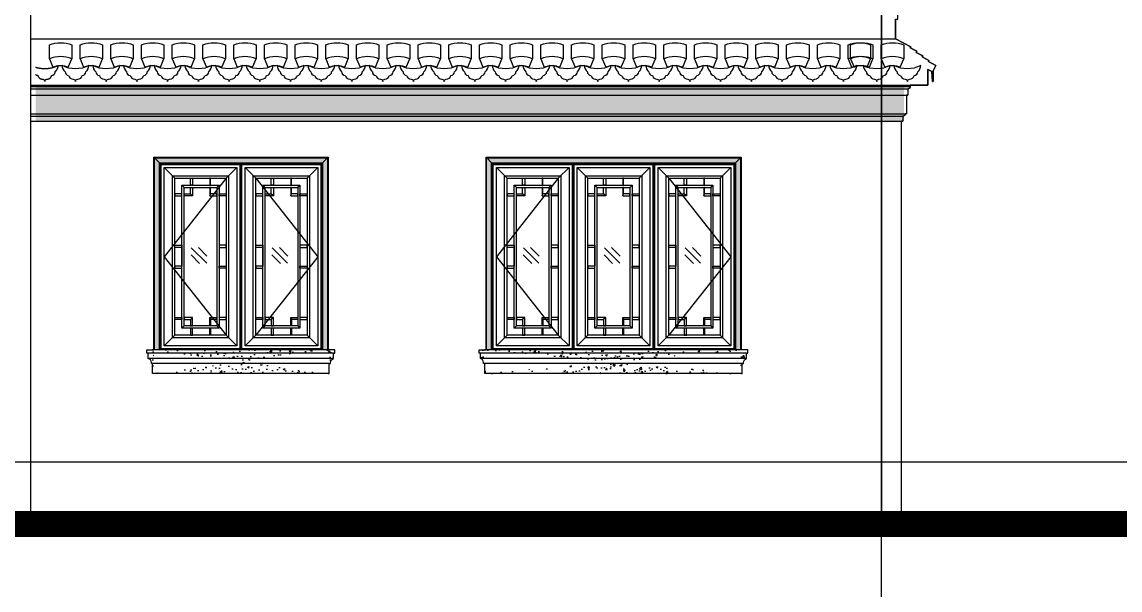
# Model space of a CAD drawing. Extents: x 296441 to 853063, y 459050 to 1117990.
# Drawn here: x 651239 to 660065, y 994332 to 998901 of the extents above; entities that cross this region are included whole.
import ezdxf
from ezdxf.xclip import XClip

# ---------------------------------------------------------------- set-up
doc = ezdxf.new("R2010")
doc.units = 0
doc.header["$LTSCALE"] = 1000
doc.header["$XCLIPFRAME"] = 0
doc.linetypes.add('CENTER-1', pattern=[10, 6.25, -1.25, 1.25, -1.25])
doc.linetypes.add('CENTER2', pattern=[28.574999999999996, 19.05, -3.174999999999999, 3.174999999999999, -3.174999999999999])
for name, color, linetype in [('17-ELEV$0$G-XREF', 2, 'Continuous'), ('95', 95, 'Continuous'), ('A-ELEV-HEVY', 2, 'Continuous'), ('A-ELEV-MEDM', 4, 'Continuous'), ('A-ELEV-THIN', 144, 'Continuous'), ('B-ELEV-N-RF3$0$A-ELEV-MEDM', 4, 'Continuous'), ('E1-SECT-6.000-16-24$0$A-ELEV-HEVY', 2, 'Continuous'), ('E2-E3-ELEV-S$0$$0$A-ELEV-HEVY', 2, 'Continuous'), ('E2-E3-ELEV-S$0$A-ELEV-HEVY', 2, 'Continuous'), ('E2-E3-ELEV-S$0$A-ELEV-XTHIN', 5, 'Continuous'), ('E2-E3-ELEV-S$0$G-XREF', 2, 'Continuous'), ('G-ELEV-N$0$A-ELEV-HEVY', 2, 'Continuous'), ('G-ELEV-N$0$A-ELEV-MEDM', 4, 'Continuous'), ('G-ELEV-N$0$A-ELEV-THIN', 144, 'Continuous'), ('G-ELEV-N$0$B-ELEV-N-RF3$0$A-ELEV-MEDM', 4, 'Continuous'), ('G-ELEV-N$0$mt2-E$0$A-ELEV-OTLN', 1, 'Continuous'), ('G-GRID', 8, 'CENTER2'), ('G-XREF', 2, 'Continuous'), ('H1-ELEV-N$0$LPM310295$0$A-ELEV-HEVY', 2, 'Continuous'), ('H1-ELEV-N$0$LPM310295$0$A-ELEV-MEDM', 4, 'Continuous'), ('H1-ELEV-N$0$LPM310295$0$A-ELEV-THIN', 145, 'Continuous'), ('WALL-TYPE-D-2$0$A-ELEV-MEDM-HEVY', 2, 'Continuous'), ('ZT0_默认图层-----PM、LM、DY、JD', 7, 'Continuous'), ('ZT1_通用--填充---PM、LM、DY、JD', 8, 'Continuous'), ('主框线', 4, 'Continuous'), ('分格线', 55, 'Continuous'), ('副框内口线', 6, 'Continuous'), ('花格栅', 6, 'Continuous'), ('铝合金花格条', 5, 'Continuous')]:
    doc.layers.add(name, color=color, linetype=linetype)
doc.layers.add('G-ELEV-N$0$A-ANNO-NPLT', color=215, linetype='Continuous', plot=False)

# ---------------------------------------------------------------- blocks, each defined once
blk = doc.blocks.new('B-ELEV-N-RF3$0$ghsdffgsdlkgsdgsdf')
at = {"layer": 'B-ELEV-N-RF3$0$A-ELEV-MEDM', "color": 0}
blk.add_lwpolyline([(-0.0004130508750677109, 2.795422915369272e-08, -0.4086840473709477), (17.65912312641376, 17.99677988702024, 0.3710916077769059), (54.8403965421021, 48.21091464349593, 0.424353686270066), (83.12748999707401, 78.18123075181211, 0.213335491750496), (107.9995936732703, 127.5605351682898, -0.2445723906024019), (-108.0000066440589, 127.5605351552513, 0.213335491750496), (-83.12790300138295, 78.18123076671327, 0.424353686270066), (-54.84080959297717, 48.21091465654899, 0.3710916077769059), (-17.65953618474668, 17.99677981996501, -0.4086840473709477), (0, 1.455191522836685e-11)], format="xyb", dxfattribs=at)
blk = doc.blocks.new('G-ELEV-N$0$B-ELEV-N-RF3$0$ghsdffgsdlkgsdgsdf')
at = {"layer": 'G-ELEV-N$0$B-ELEV-N-RF3$0$A-ELEV-MEDM', "color": 0}
blk.add_lwpolyline([(-0.0004130508750677109, 2.795422915369272e-08, -0.4086840473709477), (17.65912312641376, 17.99677988702024, 0.3710916077769059), (54.8403965421021, 48.21091464349593, 0.424353686270066), (83.12748999707401, 78.18123075181211, 0.213335491750496), (107.9995936732703, 127.5605351682898, -0.2445723906024019), (-108.0000066440589, 127.5605351552513, 0.213335491750496), (-83.12790300138295, 78.18123076671327, 0.424353686270066), (-54.84080959297717, 48.21091465654899, 0.3710916077769059), (-17.65953618474668, 17.99677981996501, -0.4086840473709477), (0, 1.455191522836685e-11)], format="xyb", dxfattribs=at)
blk = doc.blocks.new('mt2-E')
at = {"layer": 'WALL-TYPE-D-2$0$A-ELEV-MEDM-HEVY'}
blk.add_line((1560.000020210515, -49.9999999969732, -0.1118665417186535), (1560.000020210515, 4110.000000003027, -0.1118665417186535), dxfattribs=at)
blk = doc.blocks.new('*U2393')
at = {"layer": 'ZT1_通用--填充---PM、LM、DY、JD', "ltscale": 1000}
h = blk.add_hatch(dxfattribs=at)
h.set_pattern_fill('混凝土', color=256, scale=10)
h.set_pattern_definition([(49.99999999999999, (1250.00008248836, -1550.00000799292), (71.72601826007535, -6.275213498259511), [7.5, -82.5]), (355, (1250.00008248836, -1550.00000799292), (-13.8751333613, 75.21921337000119), [6, -66]), (100.4514, (1255.977250488358, -1550.522941992913), (57.85093817140216, 68.94395420609536), [6.374019000000001, -70.1142112]), (46.18420000000002, (1250.00008248836, -1530.00000799292), (106.7241048625644, -16.55190143290181), [11.24999999999999, -123.7499999999999]), (96.6356, (1258.893756988356, -1531.379338692921), (93.46627055487033, 97.41178709004417), [9.561028799999999, -105.1713]), (351.1842, (1250.00008248836, -1530.00000799292), (93.46619451336272, 97.41186009253246), [9, -99]), (21, (1260.00008248836, -1535.00000799292), (59.69070521184616, -40.26188906653388), [7.5, -82.5]), (326.0000000000001, (1260.00008248836, -1535.00000799292), (24.33153319215817, 72.5150045046853), [6, -66]), (71.4514, (1264.97430578836, -1538.355168592916), (84.02226285814899, 32.25304967099524), [6.374019000000001, -70.1142112]), (37.50000000000001, (1250.00008248836, -1550.00000799292), (1.215985531729067, 33.28938538313115), [0, -65.19999999999999, 0, -67, 0, -66.25]), (7.499999999999999, (1250.00008248836, -1550.00000799292), (26.30695374421486, 39.44117118823603), [0, -38.2, 0, -63.7, 0, -25.25]), (327.5, (1227.700082488358, -1550.00000799292), (53.3822436172409, -2.255487173437976), [0, -25, 0, -78, 0, -103.5]), (317.5, (1217.700082488358, -1550.00000799292), (58.31861693423862, 10.01049823323177), [0, -32.5, 0, -51.8, 0, -73.5])])
h.paths.add_polyline_path([(-49.99999999990687, -1550.000007991647), (-50, 50), (2000.000082488733, 49.99999999872719), (2000.000082488593, -1550.00000799292), (1625.000082487895, -1550.000007992687)])
edge = h.paths.add_edge_path(flags=16)
edge.add_line((1950.000082488593, -1500.00000799292), (1625.000082487895, -1500.000007992687))
edge.add_line((1625.000082487895, -1500.000007992687), (-3.724380803760141e-10, -1500.000007992112))
edge.add_line((-3.725304509316629e-10, -1500.000006125626), (0, 0))
edge.add_line((0, 0), (1950.000082488733, -1.272809413421783e-09))
edge.add_line((1950.000082488733, -1.272809413421783e-09), (1950.000082489757, -1500.000006126782))
at = {"layer": 'H1-ELEV-N$0$LPM310295$0$A-ELEV-HEVY', "extrusion": (0, 0, -1)}
blk.add_lwpolyline([(-1950.000082488593, -1500.000006126898), (-1950.000082488593, -1500.00000799292), (-1625.000082487895, -1500.000007992687), (3.725304509316629e-10, -1500.000007992112), (3.725304509316629e-10, -1500.000006125626), (0, 0), (-1950.000082488733, -1.272809413421783e-09), (-1950.000082489757, -1500.000006126782)], dxfattribs=at)
at = {"layer": 'H1-ELEV-N$0$LPM310295$0$A-ELEV-MEDM', "extrusion": (0, 0, -1)}
blk.add_lwpolyline([(49.99999999990687, -1550.000007991647), (50, 50), (-2000.000082488733, 49.99999999872719), (-2000.000082488593, -1550.00000799292), (-1625.000082487895, -1550.000007992687), (50.00000000037253, -1550.000007992112)], dxfattribs=at)
at = {"layer": 'H1-ELEV-N$0$LPM310295$0$A-ELEV-THIN', "extrusion": (0, 0, -1)}
for points in [[(44.99999999990687, -1545.000007805048), (45, 45), (-1995.000082488733, 44.99999999872719), (-1995.000082488593, -1545.00000780632), (-1995.000082488593, -1545.00000799292), (-1625.000082487895, -1545.000007992687), (45.00000000037253, -1545.000007992112), (45.00000000037253, -1545.000007805513)], [(4.999999999906869, -1505.000006312225), (5, 5), (-1955.000082488733, 4.999999998727191), (-1955.000082488593, -1505.000006313498), (-1955.000082488593, -1505.00000799292), (-1625.000082487895, -1505.000007992687), (5.00000000037253, -1505.000007992112), (5.00000000037253, -1505.00000631269)]]:
    blk.add_lwpolyline(points, dxfattribs=at)
at = {"layer": '分格线', "ltscale": 1000}
for points in [[(-4.656612873077393e-10, -1.86555553227663e-06), (-50, 50)], [(1950.000082488733, -1.866711926368225e-06), (2000.000084354172, 49.99999999872719)], [(-8.381917382394022e-10, -1500.000006126557), (-50.00000000037253, -1550.000007992112)], [(1950.000082489059, -1500.000006127364), (2000.000082488593, -1550.00000799292)]]:
    blk.add_lwpolyline(points, dxfattribs=at)
blk = doc.blocks.new('E2-E3-ELEV-S$0$cfdhf')
at = {"layer": 'E2-E3-ELEV-S$0$$0$A-ELEV-HEVY'}
blk.add_lwpolyline([(-1.164153218269348e-10, -190.000317406375), (9.999999999883585, -190.000317406375), (9.999999999883585, -110.000317406375), (19.99999999988358, -110.000317406375), (19.99999999988358, -100.000317406375, -0.3620499351813308), (44.99999999988358, -70.00031740637496), (44.99999999988358, -25.00031740637496), (54.99999999988358, -25.00031740637496), (54.99999999988358, -0.0003174063749611378), (0, 0.006060618790797889)], format="xyb", dxfattribs=at)
blk = doc.blocks.new('*U2394')
at = {"layer": 'ZT1_通用--填充---PM、LM、DY、JD', "ltscale": 5000}
h = blk.add_hatch(dxfattribs=at)
h.set_pattern_fill('混凝土', color=256, scale=20)
h.set_pattern_definition([(49.99999999999999, (-54.99991565924483, -190.0066954312851), (143.4520365201507, -12.55042699651902), [15, -165]), (355, (-54.99991565924483, -190.0066954312851), (-27.7502667226, 150.4384267400024), [12, -132]), (100.4514, (-43.04557965924482, -191.0525634312851), (115.7018763428043, 137.8879084121907), [12.748038, -140.2284224]), (46.18420000000002, (-54.99991565924483, -150.0066954312851), (213.4482097251289, -33.10380286580362), [22.49999999999998, -247.4999999999999]), (96.6356, (-37.21256665924489, -152.7653568312851), (186.9325411097407, 194.8235741800883), [19.1220576, -210.3426]), (351.1842, (-54.99991565924483, -150.0066954312851), (186.9323890267254, 194.8237201850649), [18, -198]), (21, (-34.99991565924483, -160.0066954312851), (119.3814104236923, -80.52377813306776), [15, -165]), (326.0000000000001, (-34.99991565924483, -160.0066954312851), (48.66306638431634, 145.0300090093706), [12, -132]), (71.4514, (-25.05146905924482, -166.7170166312851), (168.044525716298, 64.50609934199048), [12.748038, -140.2284224]), (37.50000000000001, (-54.99991565924483, -190.0066954312851), (2.431971063458134, 66.5787707662623), [0, -130.4, 0, -134, 0, -132.5]), (7.499999999999999, (-54.99991565924483, -190.0066954312851), (52.61390748842972, 78.88234237647205), [0, -76.39999999999999, 0, -127.4, 0, -50.5]), (327.5, (-99.59991565924486, -190.0066954312851), (106.7644872344818, -4.510974346875951), [0, -50, 0, -156, 0, -207]), (317.5, (-119.5999156592449, -190.0066954312851), (116.6372338684772, 20.02099646646354), [0, -65, 0, -103.6, 0, -147])])
edge = h.paths.add_edge_path()
edge.add_line((1.164153218269348e-10, -190.0063780251658), (-9.999999999883585, -190.0063780251658))
edge.add_line((-9.999999999883585, -190.0063780251658), (-9.999999999883585, -110.0063780251658))
edge.add_line((-9.999999999883585, -110.0063780251658), (-19.99999999988358, -110.0063780251658))
edge.add_line((-19.99999999988358, -110.0063780251658), (-19.99999999988358, -100.0063780251658))
edge.add_arc((-50.49999999988358, -100.0063780251658), 30.5, 0, 79.61114218453038)
edge.add_line((-44.99999999988358, -70.00637802516576), (-44.99999999988358, -25.00637802516576))
edge.add_line((-44.99999999988358, -25.00637802516576), (-54.99999999988358, -25.00637802516576))
edge.add_line((-54.99999999988358, -25.00637802516576), (-54.99999999988358, -0.006378025165759027))
edge.add_line((-54.99999999988358, -0.006378025165759027), (0, 0))
edge = h.paths.add_edge_path()
edge.add_line((2050.000084347973, -190.0063780249102), (2060.000084347973, -190.0063780249102))
edge.add_line((2060.000084347973, -190.0063780249102), (2060.000084347973, -110.0063780249102))
edge.add_line((2060.000084347973, -110.0063780249102), (2070.000084347973, -110.0063780249102))
edge.add_line((2070.000084347973, -110.0063780249102), (2070.000084347973, -100.0063780249102))
edge.add_arc((2100.500084347973, -100.0063780249102), 30.5, 100.38885781546958, 180, ccw=False)
edge.add_line((2095.000084347973, -70.0063780249102), (2095.000084347973, -25.00637802491021))
edge.add_line((2095.000084347973, -25.00637802491021), (2105.000084347973, -25.00637802491021))
edge.add_line((2105.000084347973, -25.00637802491021), (2105.000084347973, -0.006378024910212332))
edge.add_line((2105.000084347973, -0.006378024910211892), (2050.000084348089, 2.555471346685212e-10))
edge = h.paths.add_edge_path()
edge.add_line((2062.488365358274, -0.001593011175848874), (-12.48828103626147, -0.001593011431396008))
edge.add_line((2060.000084348089, -190.0066954312851), (-10, -190.0066954315407))
at = {"layer": 'E2-E3-ELEV-S$0$A-ELEV-HEVY'}
for p, q in [((2062.488365358274, -0.001593011175848874), (-12.48828103626147, -0.001593011431396008)), ((2060.000084348089, -190.0066954312851), (-10, -190.0066954315407))]:
    blk.add_line(p, q, dxfattribs=at)
at = {"layer": 'E2-E3-ELEV-S$0$A-ELEV-XTHIN'}
for p, q in [((2095.000084348089, -25.00669543128517), (-45, -25.00669543154072)), ((2094.998353322103, -70.00669543128518), (-44.99826897401363, -70.00669543154072)), ((2060.000084348089, -110.0066954312852), (-10, -110.0066954315407))]:
    blk.add_line(p, q, dxfattribs=at)
at = {"layer": 'E2-E3-ELEV-S$0$G-XREF'}
blk.add_line((2050.000084348089, 2.555471342348403e-10), (0, 0), dxfattribs=at)
at = {"layer": 'E2-E3-ELEV-S$0$A-ELEV-HEVY', "xscale": -1}
blk.add_blockref('E2-E3-ELEV-S$0$cfdhf', (0, -0.006060618790797889), dxfattribs=at)
at = {"layer": 'E2-E3-ELEV-S$0$A-ELEV-HEVY'}
blk.add_blockref('E2-E3-ELEV-S$0$cfdhf', (2050.000084348089, -0.006060618535250755), dxfattribs=at)
blk = doc.blocks.new('*U2391')
at = {"layer": 'ZT1_通用--填充---PM、LM、DY、JD', "ltscale": 1000}
h = blk.add_hatch(dxfattribs=at)
h.set_pattern_fill('混凝土', color=256, scale=10)
h.set_pattern_definition([(49.99999999999999, (600.0000845056052, -1550.000007992516), (71.72601826007535, -6.275213498259511), [7.5, -82.5]), (355, (600.0000845056052, -1550.000007992516), (-13.8751333613, 75.21921337000119), [6, -66]), (100.4514, (605.9772525056028, -1550.522941992509), (57.85093817140216, 68.94395420609536), [6.374019000000001, -70.1142112]), (46.18420000000002, (600.0000845056052, -1530.000007992516), (106.7241048625644, -16.55190143290181), [11.24999999999999, -123.7499999999999]), (96.6356, (608.8937590056007, -1531.379338692517), (93.46627055487033, 97.41178709004417), [9.561028799999999, -105.1713]), (351.1842, (600.0000845056052, -1530.000007992516), (93.46619451336272, 97.41186009253246), [9, -99]), (21, (610.0000845056052, -1535.000007992516), (59.69070521184616, -40.26188906653388), [7.5, -82.5]), (326.0000000000001, (610.0000845056052, -1535.000007992516), (24.33153319215817, 72.5150045046853), [6, -66]), (71.4514, (614.9743078056049, -1538.355168592512), (84.02226285814899, 32.25304967099524), [6.374019000000001, -70.1142112]), (37.50000000000001, (600.0000845056052, -1550.000007992516), (1.215985531729067, 33.28938538313115), [0, -65.19999999999999, 0, -67, 0, -66.25]), (7.499999999999999, (600.0000845056052, -1550.000007992516), (26.30695374421486, 39.44117118823603), [0, -38.2, 0, -63.7, 0, -25.25]), (327.5, (577.7000845056023, -1550.000007992516), (53.3822436172409, -2.255487173437976), [0, -25, 0, -78, 0, -103.5]), (317.5, (567.7000845056023, -1550.000007992516), (58.31861693423862, 10.01049823323177), [0, -32.5, 0, -51.8, 0, -73.5])])
h.paths.add_polyline_path([(-49.99999999990687, -1550.000007991647), (-50, 50), (1350.000084505978, 49.99999999913076), (1350.000084505838, -1550.000007992516), (975.0000845051395, -1550.000007992283)])
edge = h.paths.add_edge_path(flags=16)
edge.add_line((1300.000084505838, -1500.000007992516), (975.0000845051395, -1500.000007992283))
edge.add_line((975.0000845051395, -1500.000007992283), (-3.725517672137357e-10, -1500.000007992112))
edge.add_line((-3.725304509316629e-10, -1500.000006125626), (0, 0))
edge.add_line((0, 0), (1300.000084505978, -8.69235350364761e-10))
edge.add_line((1300.000084505978, -8.69235350364761e-10), (1300.000084507002, -1500.000006126378))
at = {"layer": 'H1-ELEV-N$0$LPM310295$0$A-ELEV-HEVY', "extrusion": (0, 0, -1)}
blk.add_lwpolyline([(-1300.000084505838, -1500.000006126495), (-1300.000084505838, -1500.000007992516), (-975.0000845051395, -1500.000007992283), (3.725304509316629e-10, -1500.000007992112), (3.725304509316629e-10, -1500.000006125626), (0, 0), (-1300.000084505978, -8.69235350364761e-10), (-1300.000084507002, -1500.000006126378)], dxfattribs=at)
at = {"layer": 'H1-ELEV-N$0$LPM310295$0$A-ELEV-MEDM', "extrusion": (0, 0, -1)}
blk.add_lwpolyline([(49.99999999990687, -1550.000007991647), (50, 50), (-1350.000084505978, 49.99999999913076), (-1350.000084505838, -1550.000007992516), (-975.0000845051395, -1550.000007992283), (50.00000000037253, -1550.000007992112)], dxfattribs=at)
at = {"layer": 'H1-ELEV-N$0$LPM310295$0$A-ELEV-THIN', "extrusion": (0, 0, -1)}
for points in [[(44.99999999990687, -1545.000007805048), (45, 45), (-1345.000084505978, 44.99999999913076), (-1345.000084505838, -1545.000007805917), (-1345.000084505838, -1545.000007992516), (-975.0000845051395, -1545.000007992283), (45.00000000037253, -1545.000007992112), (45.00000000037253, -1545.000007805513)], [(4.999999999906869, -1505.000006312225), (5, 5), (-1305.000084505978, 4.999999999130765), (-1305.000084505838, -1505.000006313094), (-1305.000084505838, -1505.000007992516), (-975.0000845051395, -1505.000007992283), (5.00000000037253, -1505.000007992112), (5.00000000037253, -1505.00000631269)]]:
    blk.add_lwpolyline(points, dxfattribs=at)
at = {"layer": '分格线', "ltscale": 1000}
for points in [[(-4.656612873077393e-10, -1.86555553227663e-06), (-50, 50)], [(1300.000084505978, -1.866308352305168e-06), (1350.000086371417, 49.99999999913076)], [(-8.381917382394022e-10, -1500.000006126557), (-50.00000000037253, -1550.000007992112)], [(1300.000084506304, -1500.00000612696), (1350.000084505838, -1550.000007992516)]]:
    blk.add_lwpolyline(points, dxfattribs=at)
blk = doc.blocks.new('*U2392')
at = {"layer": 'ZT1_通用--填充---PM、LM、DY、JD', "ltscale": 5000}
h = blk.add_hatch(dxfattribs=at)
h.set_pattern_fill('混凝土', color=256, scale=20)
h.set_pattern_definition([(49.99999999999999, (-704.9999136300958, -190.0086648927316), (143.4520365201507, -12.55042699651902), [15, -165]), (355, (-704.9999136300958, -190.0086648927316), (-27.7502667226, 150.4384267400024), [12, -132]), (100.4514, (-693.0455776300957, -191.0545328927316), (115.7018763428043, 137.8879084121907), [12.748038, -140.2284224]), (46.18420000000002, (-704.9999136300958, -150.0086648927316), (213.4482097251289, -33.10380286580362), [22.49999999999999, -247.4999999999999]), (96.6356, (-687.2125646300958, -152.7673262927316), (186.9325411097407, 194.8235741800883), [19.1220576, -210.3426]), (351.1842, (-704.9999136300958, -150.0086648927316), (186.9323890267254, 194.8237201850649), [18, -198]), (21, (-684.9999136300958, -160.0086648927316), (119.3814104236923, -80.52377813306776), [15, -165]), (326.0000000000001, (-684.9999136300958, -160.0086648927316), (48.66306638431634, 145.0300090093706), [12, -132]), (71.4514, (-675.0514670300958, -166.7189860927316), (168.044525716298, 64.50609934199048), [12.748038, -140.2284224]), (37.50000000000001, (-704.9999136300958, -190.0086648927316), (2.431971063458134, 66.5787707662623), [0, -130.4, 0, -134, 0, -132.5]), (7.499999999999999, (-704.9999136300958, -190.0086648927316), (52.61390748842972, 78.88234237647205), [0, -76.39999999999999, 0, -127.4, 0, -50.5]), (327.5, (-749.5999136300958, -190.0086648927316), (106.7644872344818, -4.510974346875951), [0, -50, 0, -156, 0, -207]), (317.5, (-769.5999136300958, -190.0086648927316), (116.6372338684772, 20.02099646646354), [0, -65, 0, -103.6, 0, -147])])
edge = h.paths.add_edge_path()
edge.add_line((1.164153218269348e-10, -190.0063780251658), (-9.999999999883585, -190.0063780251658))
edge.add_line((-9.999999999883585, -190.0063780251658), (-9.999999999883585, -110.0063780251658))
edge.add_line((-9.999999999883585, -110.0063780251658), (-19.99999999988358, -110.0063780251658))
edge.add_line((-19.99999999988358, -110.0063780251658), (-19.99999999988358, -100.0063780251658))
edge.add_arc((-50.49999999988358, -100.0063780251658), 30.5, 0, 79.61114218453038)
edge.add_line((-44.99999999988358, -70.00637802516576), (-44.99999999988358, -25.00637802516576))
edge.add_line((-44.99999999988358, -25.00637802516576), (-54.99999999988358, -25.00637802516576))
edge.add_line((-54.99999999988358, -25.00637802516576), (-54.99999999988358, -0.006378025165759027))
edge.add_line((-54.99999999988358, -0.006378025165759027), (0, 0))
edge = h.paths.add_edge_path()
edge.add_line((1400.000086377122, -190.0083474863567), (1410.000086377122, -190.0083474863567))
edge.add_line((1410.000086377122, -190.0083474863567), (1410.000086377122, -110.0083474863567))
edge.add_line((1410.000086377122, -110.0083474863567), (1420.000086377122, -110.0083474863567))
edge.add_line((1420.000086377122, -110.0083474863567), (1420.000086377122, -100.0083474863567))
edge.add_arc((1450.500086377122, -100.0083474863567), 30.5, 100.38885781546958, 180, ccw=False)
edge.add_line((1445.000086377122, -70.00834748635667), (1445.000086377122, -25.00834748635667))
edge.add_line((1445.000086377122, -25.00834748635667), (1455.000086377122, -25.00834748635667))
edge.add_line((1455.000086377122, -25.00834748635667), (1455.000086377122, -0.008347486356665712))
edge.add_line((1455.000086377122, -0.008347486356666505), (1400.000086377238, -0.001969461190907478))
edge = h.paths.add_edge_path()
edge.add_line((1412.488367387423, -0.003562472622303486), (-12.48828103626147, -0.001593011431396008))
edge.add_line((1410.000086377238, -190.0086648927316), (-10, -190.0066954315407))
at = {"layer": 'E2-E3-ELEV-S$0$A-ELEV-HEVY'}
for p, q in [((1412.488367387423, -0.003562472622303486), (-12.48828103626147, -0.001593011431396008)), ((1410.000086377238, -190.0086648927316), (-10, -190.0066954315407))]:
    blk.add_line(p, q, dxfattribs=at)
at = {"layer": 'E2-E3-ELEV-S$0$A-ELEV-XTHIN'}
for p, q in [((1445.000086377238, -25.00866489273163), (-45, -25.00669543154072)), ((1444.998355351252, -70.00866489273163), (-44.99826897401363, -70.00669543154072)), ((1410.000086377238, -110.0086648927316), (-10, -110.0066954315407))]:
    blk.add_line(p, q, dxfattribs=at)
at = {"layer": 'E2-E3-ELEV-S$0$G-XREF'}
blk.add_line((1400.000086377238, -0.001969461190907478), (0, 0), dxfattribs=at)
at = {"layer": 'E2-E3-ELEV-S$0$A-ELEV-HEVY', "xscale": -1}
blk.add_blockref('E2-E3-ELEV-S$0$cfdhf', (0, -0.006060618790797889), dxfattribs=at)
at = {"layer": 'E2-E3-ELEV-S$0$A-ELEV-HEVY'}
blk.add_blockref('E2-E3-ELEV-S$0$cfdhf', (1400.000086377238, -0.008030079981705367), dxfattribs=at)
blk = doc.blocks.new('单层玻璃')
at = {"layer": '95'}
for p, q in [((-1.216571543132886, -0.08520069334190339), (0.08520069322548807, 1.216571543191094)), ((-1.183139254106209, -1.183139254106209), (1.183139254106209, 1.183139254106209)), ((-0.08520069322548807, -1.216571543249302), (1.216571543132886, 0.08520069334190339))]:
    blk.add_line(p, q, dxfattribs=at)
blk = doc.blocks.new('*U2395')
at = {"color": 8}
for p, q in [((118.8000094052404, -118.8000094055896), (33.00000940542668, -33.00000940554304)), ((531.199990594876, -118.8000094055896), (616.9999905951554, -33.00000940554304)), ((118.8000094052404, -1381.19999059476), (33.00000940542668, -1466.999990594806)), ((531.199990594876, -1381.19999059476), (616.9999905951554, -1466.999990594806))]:
    blk.add_line(p, q, dxfattribs=at)
blk.add_lwpolyline([(616.9999905951554, -1466.999990594806), (33.00000940542668, -1466.999990594806), (33.00000940542668, -33.00000940554304), (616.9999905951554, -33.00000940554304)], close=True)
at = {"color": 2, "ltscale": 250}
blk.add_lwpolyline([(531.199990594876, -1381.19999059476), (118.8000094052404, -1381.19999059476), (118.8000094052404, -118.8000094055896), (531.199990594876, -118.8000094055896)], close=True, dxfattribs=at)
at = {"layer": '主框线'}
blk.add_lwpolyline([(642.0000000001164, -1492), (8, -1492), (8, -8.00000000034919), (642.0000000001164, -8.00000000034919)], close=True, dxfattribs=at)
at = {"layer": '副框内口线', "linetype": 'CENTER-1', "ltscale": 40}
blk.add_lwpolyline([(650.0000000001164, -1500), (0, -1500), (0, -3.491891220619436e-10), (650.0000000001164, -3.491891220619436e-10)], close=True, dxfattribs=at)
at = {"layer": '花格栅', "color": 6, "ltscale": 250}
blk.add_lwpolyline([(551.199990594876, -1401.19999059476), (98.80000940524042, -1401.19999059476), (98.80000940524042, -98.8000094055896), (551.199990594876, -98.8000094055896)], close=True, dxfattribs=at)
at = {"layer": '铝合金花格条'}
for p, q in [((175.800009411294, -675), (175.8000094103627, -825)), ((474.1999905925477, -675), (474.1999905916164, -825))]:
    blk.add_line(p, q, dxfattribs=at)
for points in [[(193.8000094103627, -193.8000094059389), (175.8000094103627, -175.8000094059389)], [(456.1999905916164, -193.8000094059389), (474.1999905916164, -175.8000094059389)], [(261.8000094094314, -261.8000094059389), (243.8000094094314, -243.8000094059389), (243.8000094094314, -193.8000094059389), (261.8000094094314, -193.8000094059389), (261.8000094094314, -261.8000094059389), (193.8000094094314, -261.8000094059389), (193.8000094094314, -243.8000094059389), (243.8000094094314, -243.8000094059389)], [(400.1999905925477, -261.8000094059389), (406.1999905925477, -243.8000094059389), (406.1999905925477, -193.8000094059389), (400.1999905925477, -193.8000094059389), (400.1999905925477, -261.8000094059389), (456.1999905925477, -261.8000094059389), (456.1999905925477, -243.8000094059389), (406.1999905925477, -243.8000094059389)], [(261.8000094094314, -1238.19999059476), (243.8000094094314, -1256.19999059476), (243.8000094094314, -1306.19999059476), (261.8000094094314, -1306.19999059476), (261.8000094094314, -1238.19999059476), (193.8000094094314, -1238.19999059476), (193.8000094094314, -1256.19999059476), (243.8000094094314, -1256.19999059476)], [(400.1999905925477, -1238.19999059476), (406.1999905925477, -1256.19999059476), (406.1999905925477, -1306.19999059476), (400.1999905925477, -1306.19999059476), (400.1999905925477, -1238.19999059476), (456.1999905925477, -1238.19999059476), (456.1999905925477, -1256.19999059476), (406.1999905925477, -1256.19999059476)]]:
    blk.add_lwpolyline(points, dxfattribs=at)
for points in [[(474.1999905916164, -1324.19999059476), (175.8000094103627, -1324.19999059476), (175.8000094103627, -175.8000094059389), (474.1999905916164, -175.8000094059389)], [(243.8000094075687, -118.8000094017479), (261.8000094075687, -118.8000094008166), (261.8000094103627, -175.8000094008166), (243.8000094103627, -175.8000094017479)], [(406.1999905944103, -118.8000094017479), (400.1999905944103, -118.8000094008166), (400.1999905916164, -175.8000094008166), (406.1999905916164, -175.8000094017479)], [(118.8000094061717, -243.8000094031449), (118.8000094052404, -261.8000094031449), (175.8000094052404, -261.8000094059389), (175.8000094061717, -243.8000094059389)], [(456.1999905916164, -1306.19999059476), (193.8000094103627, -1306.19999059476), (193.8000094103627, -193.8000094059389), (456.1999905916164, -193.8000094059389)], [(531.199990594876, -243.8000094031449), (531.1999905958073, -261.8000094031449), (474.1999905958073, -261.8000094059389), (474.199990594876, -243.8000094059389)], [(175.800009411294, -675), (118.800009411294, -675), (118.800009411294, -657), (175.800009411294, -657)], [(474.1999905916164, -675), (531.1999905916164, -675), (531.1999905916164, -657), (474.1999905916164, -657)], [(175.800009411294, -825), (118.800009411294, -825), (118.800009411294, -843), (175.800009411294, -843)], [(474.1999905916164, -825), (531.1999905916164, -825), (531.1999905916164, -843), (474.1999905916164, -843)], [(118.8000094061717, -1256.199990597088), (118.8000094052404, -1238.199990597088), (175.8000094052404, -1238.199990594294), (175.8000094061717, -1256.199990594294)], [(531.199990594876, -1256.199990597554), (531.1999905958073, -1238.199990597554), (474.1999905958073, -1238.19999059476), (474.199990594876, -1256.19999059476)], [(243.8000094075687, -1381.199990598951), (261.8000094075687, -1381.199990599882), (261.8000094103627, -1324.199990599882), (243.8000094103627, -1324.199990598951)], [(406.1999905944103, -1381.199990598951), (400.1999905944103, -1381.199990599882), (400.1999905916164, -1324.199990599882), (406.1999905916164, -1324.199990598951)]]:
    blk.add_lwpolyline(points, close=True, dxfattribs=at)
at = {"layer": '铝合金花格条', "elevation": -0.06302419923047158}
for points in [[(193.8000094103627, -1306.19999059476), (175.8000094103627, -1324.19999059476)], [(456.1999905916164, -1306.19999059476), (474.1999905916164, -1324.19999059476)]]:
    blk.add_lwpolyline(points, dxfattribs=at)
at = {"extrusion": (0, 0, -1), "xscale": 52.5, "yscale": 52.5, "zscale": -52.5}
blk.add_blockref('单层玻璃', (-313.1052317788854, -740.4806957957335), dxfattribs=at)
blk = doc.blocks.new('G-ELEV-N')
at = {"layer": 'ZT1_通用--填充---PM、LM、DY、JD', "ltscale": 1000}
h = blk.add_hatch(dxfattribs=at)
h.set_pattern_fill('混凝土', color=256, scale=20)
h.set_pattern_definition([(49.99999999999999, (4499.985255642096, 2740), (143.4520365201507, -12.55042699651902), [15, -165]), (355, (4499.985255642096, 2740), (-27.7502667226, 150.4384267400024), [12, -132]), (100.4514, (4511.93959164212, 2738.954131999984), (115.7018763428043, 137.8879084121907), [12.748038, -140.2284224]), (46.18420000000002, (4499.985255642096, 2780), (213.4482097251289, -33.10380286580362), [22.4999999999999, -247.4999999999992]), (96.6356, (4517.772604642087, 2777.241338599939), (186.9325411097407, 194.8235741800883), [19.1220576, -210.3426]), (351.1842, (4499.985255642096, 2780), (186.9323890267254, 194.8237201850649), [18, -198]), (21, (4519.985255642096, 2770), (119.3814104236923, -80.52377813306776), [15, -165]), (326.0000000000001, (4519.985255642096, 2770), (48.66306638431634, 145.0300090093706), [12, -132]), (71.4514, (4529.933702242095, 2763.28967879992), (168.044525716298, 64.50609934199048), [12.748038, -140.2284224]), (37.50000000000001, (4499.985255642096, 2740), (2.431971063458134, 66.5787707662623), [0, -130.4, 0, -134, 0, -132.5]), (7.499999999999999, (4499.985255642096, 2740), (52.61390748842972, 78.88234237647205), [0, -76.39999999999999, 0, -127.4, 0, -50.5]), (327.5, (4455.385255642119, 2740), (106.7644872344818, -4.510974346875951), [0, -50, 0, -156, 0, -207]), (317.5, (4435.385255642119, 2740), (116.6372338684772, 20.02099646646354), [0, -65, 0, -103.6, 0, -147])])
h.paths.add_polyline_path([(4600.000020204694, 3030.000000000466), (4600.00002020481, 2740.000000000116), (11579.98079122824, 2740), (11579.98079122824, 3030.000000000466)])
at = {"layer": 'G-ELEV-N$0$A-ANNO-NPLT'}
blk.add_line((11399.9999997532, 3600), (11399.9999997532, -399.9998945361003), dxfattribs=at)
at = {"layer": 'G-ELEV-N$0$A-ELEV-HEVY'}
for p, q in [((4560.000020206324, 3402.756912868237), (11399.9999997532, 3402.75691286847)), ((4560.000020206324, 3030.000000000582), (11399.9999997532, 3030)), ((4560.000020206324, 2739.999999999884), (11399.9999997532, 2740.000000000233))]:
    blk.add_line(p, q, dxfattribs=at)
at = {"layer": 'G-ELEV-N$0$A-ELEV-MEDM'}
blk.add_line((4560.000020206324, 2800), (11399.9999997532, 2800.000000000233), dxfattribs=at)
at = {"layer": 'G-ELEV-N$0$A-ELEV-THIN'}
for p, q in [((4560.000020206324, 3020), (11399.9999997532, 3020.000000000233)), ((4560.000020206324, 3000.000000000349), (11399.9999997532, 3000)), ((4560.000020206324, 2950.000000000116), (11399.9999997532, 2950.000000000233)), ((4560.000020206324, 2780.000000000116), (11399.9999997532, 2780.000000000233))]:
    blk.add_line(p, q, dxfattribs=at)
for points in [[(4710.23393701762, 3241.700389596168), (4710.233938667923, 3352.804631221574, -0.199999999910216), (4890.233938626945, 3352.804631191771), (4890.233937050914, 3241.700389567763)], [(4957.155238690088, 3241.700385928154), (4957.155240340391, 3352.80462755356, -0.199999999910216), (5137.155240299413, 3352.804627523758), (5137.155238723382, 3241.700385899749)], [(5204.076540362556, 3241.70038226014), (5204.076542012859, 3352.804623885546, -0.199999999910216), (5384.076541971881, 3352.804623855744), (5384.07654039585, 3241.700382231735)], [(5450.997842035023, 3241.700378592126), (5450.997843685327, 3352.804620217532, -0.199999999910216), (5630.997843644349, 3352.80462018773), (5630.997842068318, 3241.700378563721)], [(5697.919143707491, 3241.700374923646), (5697.919145357795, 3352.804616549052, -0.199999999910216), (5877.919145316817, 3352.80461651925), (5877.919143740786, 3241.700374895241)], [(5944.840445379959, 3241.700371255632), (5944.840447030263, 3352.804612881038, -0.199999999910216), (6124.840446989285, 3352.804612851236), (6124.840445413254, 3241.700371227227)], [(6191.761747052427, 3241.700367587619), (6191.761748702731, 3352.804609213024, -0.199999999910216), (6371.761748661753, 3352.804609183222), (6371.761747085722, 3241.700367559213)], [(6438.683048724895, 3241.700363919605), (6438.683050375199, 3352.80460554501, -0.199999999910216), (6618.683050334221, 3352.804605515208), (6618.68304875819, 3241.700363891199)], [(6685.604350397363, 3241.700360251591), (6685.604352047667, 3352.804601876996, -0.199999999910216), (6865.604352006689, 3352.804601847194), (6865.604350430658, 3241.700360223185)], [(6932.525652069831, 3241.700356583577), (6932.525653720135, 3352.804598208982, -0.199999999910216), (7112.525653679157, 3352.80459817918), (7112.525652103126, 3241.700356555171)], [(7179.446953742299, 3241.700352915563), (7179.446955392603, 3352.804594540969, -0.199999999910216), (7359.446955351625, 3352.804594511166), (7359.446953775594, 3241.700352887157)], [(7426.368255414767, 3241.700349247316), (7426.368257065071, 3352.804590872722, -0.199999999910216), (7606.368257024093, 3352.804590842919), (7606.368255448062, 3241.700349218911)], [(7673.289557087235, 3241.700345579302), (7673.289558737539, 3352.804587204708, -0.199999999910216), (7853.289558696561, 3352.804587174905), (7853.28955712053, 3241.700345550897)], [(7920.210858759703, 3241.700341911288), (7920.210860410007, 3352.804583536694, -0.199999999910216), (8100.210860369029, 3352.804583506892), (8100.210858792998, 3241.700341882883)], [(8167.132160432171, 3241.700338243274), (8167.132162082475, 3352.80457986868, -0.199999999910216), (8347.132162041496, 3352.804579838878), (8347.132160465466, 3241.700338214869)], [(8414.053462104639, 3241.700334575027), (8414.053463754943, 3352.804576200433, -0.199999999910216), (8594.053463713964, 3352.804576170631), (8594.053462137934, 3241.700334546622)], [(8660.974763777107, 3241.700330907013), (8660.97476542741, 3352.804572532419, -0.199999999910216), (8840.974765386432, 3352.804572502617), (8840.974763810402, 3241.700330878608)], [(8907.896065449575, 3241.700327238999), (8907.896067099879, 3352.804568864405, -0.199999999910216), (9087.8960670589, 3352.804568834603), (9087.89606548287, 3241.700327210594)], [(9154.817367122043, 3241.700323570985), (9154.817368772347, 3352.804565196391, -0.199999999910216), (9334.817368731368, 3352.804565166589), (9334.817367155338, 3241.70032354258)], [(9401.73866879451, 3241.700319902971), (9401.738670444814, 3352.804561528377, -0.199999999910216), (9581.738670403836, 3352.804561498575), (9581.738668827806, 3241.700319874566)], [(9648.659970466979, 3241.700316234957), (9648.659972117282, 3352.804557860363, -0.199999999910216), (9828.659972076304, 3352.804557830561), (9828.659970500274, 3241.700316206552)], [(9895.581272139447, 3241.700312566711), (9895.58127378975, 3352.804554192116, -0.199999999910216), (10075.58127374877, 3352.804554162314), (10075.58127217274, 3241.700312538305)], [(10142.50257381191, 3241.700308898697), (10142.50257546222, 3352.804550524103, -0.199999999910216), (10322.50257542124, 3352.8045504943), (10322.50257384521, 3241.700308870291)], [(10389.42387548438, 3241.70030523045), (10389.42387713469, 3352.804546855856, -0.199999999910216), (10569.42387709371, 3352.804546826053), (10569.42387551768, 3241.700305202045)], [(10636.34517715685, 3241.700301562436), (10636.34517880715, 3352.804543187842, -0.199999999910216), (10816.34517876618, 3352.804543158039), (10816.34517719015, 3241.700301534031)], [(10883.26647882932, 3241.700297894422), (10883.26648047962, 3352.804539519828, -0.199999999910216), (11063.26648043864, 3352.804539490025), (11063.26647886261, 3241.700297866017)], [(11130.18778050179, 3241.700294226408), (11130.18778215209, 3352.804535851814, -0.199999999910216), (11310.18778211111, 3352.804535822012), (11310.18778053508, 3241.700294198003)], [(4737.926204246469, 3175.238754017279, -0.1999999998863418), (4862.541588924825, 3175.238754057325), (4890.23393709003, 3241.700389435515, 0.1999999999128089), (4710.233937043697, 3241.700389489997), (4737.926285133697, 3175.238754058257)], [(4984.847505918937, 3175.238750349265, -0.1999999998863418), (5109.462890597293, 3175.238750389311), (5137.155238762498, 3241.700385767501, 0.1999999999128089), (4957.155238716165, 3241.700385821983), (4984.847586806165, 3175.238750390243)], [(5231.768807591405, 3175.238746681251, -0.1999999998863418), (5356.384192269761, 3175.238746721298), (5384.076540434966, 3241.700382099487, 0.1999999999128089), (5204.076540388633, 3241.700382153969), (5231.768888478633, 3175.238746722229)], [(5478.690109263873, 3175.238743013237, -0.1999999998863418), (5603.305493942229, 3175.238743053284), (5630.997842107434, 3241.700378431473, 0.1999999999128089), (5450.997842061101, 3241.700378485955), (5478.690190151101, 3175.238743054215)], [(5725.611410936341, 3175.238739344757, -0.1999999998863418), (5850.226795614697, 3175.238739384804), (5877.919143779902, 3241.700374762993, 0.1999999999128089), (5697.919143733568, 3241.700374817476), (5725.611491823569, 3175.238739385735)], [(5972.532712608809, 3175.238735676743, -0.1999999998863418), (6097.148097287165, 3175.23873571679), (6124.84044545237, 3241.700371094979, 0.1999999999128089), (5944.840445406036, 3241.700371149462), (5972.532793496037, 3175.238735717721)], [(6219.454014281277, 3175.238732008729, -0.1999999998863418), (6344.069398959633, 3175.238732048776), (6371.761747124838, 3241.700367426965, 0.1999999999128089), (6191.761747078504, 3241.700367481448), (6219.454095168505, 3175.238732049707)], [(6466.375315953745, 3175.238728340715, -0.1999999998863418), (6590.990700632101, 3175.238728380762), (6618.683048797306, 3241.700363758951, 0.1999999999128089), (6438.683048750972, 3241.700363813434), (6466.375396840973, 3175.238728381693)], [(6713.296617626213, 3175.238724672701, -0.1999999998863418), (6837.912002304569, 3175.238724712748), (6865.604350469774, 3241.700360090937, 0.1999999999128089), (6685.60435042344, 3241.70036014542), (6713.296698513441, 3175.238724713679)], [(6960.21791929868, 3175.238721004687, -0.1999999998863418), (7084.833303977037, 3175.238721044734), (7112.525652142242, 3241.700356422924, 0.1999999999128089), (6932.525652095908, 3241.700356477406), (6960.218000185909, 3175.238721045665)], [(7207.139220971148, 3175.238717336673, -0.1999999998863418), (7331.754605649505, 3175.23871737672), (7359.44695381471, 3241.70035275491, 0.1999999999128089), (7179.446953768376, 3241.700352809392), (7207.139301858377, 3175.238717377651)], [(7454.060522643616, 3175.238713668426, -0.1999999998863418), (7578.675907321973, 3175.238713708473), (7606.368255487178, 3241.700349086663, 0.1999999999128089), (7426.368255440844, 3241.700349141145), (7454.060603530845, 3175.238713709405)], [(7700.981824316084, 3175.238710000413, -0.1999999998863418), (7825.597208994441, 3175.238710040459), (7853.289557159645, 3241.700345418649, 0.1999999999128089), (7673.289557113312, 3241.700345473131), (7700.981905203313, 3175.238710041391)], [(7947.903125988552, 3175.238706332399, -0.1999999998863418), (8072.518510666909, 3175.238706372445), (8100.210858832113, 3241.700341750635, 0.1999999999128089), (7920.21085878578, 3241.700341805117), (7947.903206875781, 3175.238706373377)], [(8194.82442766102, 3175.238702664385, -0.1999999998863418), (8319.439812339377, 3175.238702704431), (8347.132160504581, 3241.700338082621, 0.1999999999128089), (8167.132160458248, 3241.700338137103), (8194.824508548249, 3175.238702705363)], [(8441.745729333488, 3175.238698996138, -0.1999999998863418), (8566.361114011845, 3175.238699036185), (8594.05346217705, 3241.700334414374, 0.1999999999128089), (8414.053462130716, 3241.700334468856), (8441.745810220717, 3175.238699037116)], [(8688.667031005956, 3175.238695328124, -0.1999999998863418), (8813.282415684313, 3175.238695368171), (8840.974763849517, 3241.70033074636, 0.1999999999128089), (8660.974763803184, 3241.700330800842), (8688.667111893184, 3175.238695369102)], [(8935.588332678424, 3175.23869166011, -0.1999999998863418), (9060.20371735678, 3175.238691700157), (9087.896065521985, 3241.700327078346, 0.1999999999128089), (8907.896065475652, 3241.700327132829), (8935.588413565652, 3175.238691701088)], [(9182.509634350892, 3175.238687992096, -0.1999999998863418), (9307.125019029249, 3175.238688032143), (9334.817367194453, 3241.700323410332, 0.1999999999128089), (9154.81736714812, 3241.700323464815), (9182.50971523812, 3175.238688033074)], [(9429.43093602336, 3175.238684324082, -0.1999999998863418), (9554.046320701716, 3175.238684364129), (9581.738668866921, 3241.700319742318, 0.1999999999128089), (9401.738668820588, 3241.700319796801), (9429.431016910588, 3175.23868436506)], [(9676.352237695828, 3175.238680656068, -0.1999999998863418), (9800.967622374184, 3175.238680696115), (9828.65997053939, 3241.700316074304, 0.1999999999128089), (9648.659970493056, 3241.700316128787), (9676.352318583056, 3175.238680697046)], [(9923.273539368296, 3175.238676987821, -0.1999999998863418), (10047.88892404665, 3175.238677027868), (10075.58127221186, 3241.700312406057, 0.1999999999128089), (9895.581272165524, 3241.70031246054), (9923.273620255524, 3175.238677028799)], [(10170.19484104076, 3175.238673319807, -0.1999999998863418), (10294.81022571912, 3175.238673359854), (10322.50257388433, 3241.700308738044, 0.1999999999128089), (10142.50257383799, 3241.700308792526), (10170.19492192799, 3175.238673360785)], [(10417.11614271323, 3175.23866965156, -0.1999999998863418), (10541.73152739159, 3175.238669691607), (10569.42387555679, 3241.700305069797, 0.1999999999128089), (10389.42387551046, 3241.700305124279), (10417.11622360046, 3175.238669692539)], [(10664.0374443857, 3175.238665983547, -0.1999999998863418), (10788.65282906406, 3175.238666023593), (10816.34517722926, 3241.700301401783, 0.1999999999128089), (10636.34517718293, 3241.700301456265), (10664.03752527293, 3175.238666024525)], [(10910.95874605817, 3175.238662315533, -0.1999999998863418), (11035.57413073652, 3175.238662355579), (11063.26647890173, 3241.700297733769, 0.1999999999128089), (10883.2664788554, 3241.700297788251), (10910.9588269454, 3175.238662356511)], [(11157.88004773064, 3175.238658647519, -0.1999999998863418), (11282.49543240899, 3175.238658687565), (11310.1877805742, 3241.700294065755, 0.1999999999128089), (11130.18778052786, 3241.700294120237), (11157.88012861786, 3175.238658688497)]]:
    blk.add_lwpolyline(points, format="xyb", dxfattribs=at)
at = {"layer": 'G-ELEV-N$0$mt2-E$0$A-ELEV-OTLN'}
blk.add_line((-1996.343836931512, -399.9998945361003), (12739.54067224823, -399.9998945361003), dxfattribs=at)
at = {"layer": 'ZT0_默认图层-----PM、LM、DY、JD', "ltscale": 1000}
for points, elevation in [([(6131.185019626748, 2281.19999059476), (5632.985038437298, 1650.000000000233), (6131.185019626748, 1018.80000940559)], 31.02962827998463), ([(6368.784950200003, 2281.19999059476), (6866.984931389452, 1650.000000000233), (6368.784950200003, 1018.80000940559)], 31.02962827998463), ([(8801.186266116449, 2281.19999059476), (8302.986284927, 1650.000000000233), (8801.186266116449, 1018.80000940559)], -0.09087808119504714), ([(9688.786169866682, 2281.19999059476), (10186.98615105613, 1650.000000000233), (9688.786169866682, 1018.80000940559)], -0.09087808119504714)]:
    blk.add_lwpolyline(points, dxfattribs=dict(at, elevation=elevation))
blk.add_blockref('mt2-E', (2999.999999995809, -349.9998945312109))
at = {"ltscale": 1000}
for p in [(5599.985029031872, 2400.000000000582, 31.02962827998463), (6250.170162855182, 2400.000000001048, 31.02962827998463), (8269.986275521573, 2400.000000000582, -0.09087808119504714), (8919.986217991216, 2400.000000000582, -0.09315003322491577), (9569.986246832297, 2400.000000000582, -0.09315003322491577)]:
    blk.add_blockref('*U2395', p, dxfattribs=at)
at = {"layer": 'E1-SECT-6.000-16-24$0$A-ELEV-HEVY', "ltscale": 5000}
for name, p in [('*U2392', (5549.984942660551, 900.0000802972354)), ('*U2394', (8219.986189150251, 900.0000802972354, -0.09315003322491577))]:
    blk.add_blockref(name, p, dxfattribs=at)
at = {"layer": 'G-ELEV-N$0$A-ELEV-THIN'}
ref = blk.add_blockref('G-ELEV-N$0$B-ELEV-N-RF3$0$ghsdffgsdlkgsdgsdf', (4673.312594837276, 3059.804627045291), dxfattribs=at)
XClip(ref).set_block_clipping_path([(-73.31257463269867, -29.804627044708468), (123.67067372740712, 169.971938429866)])
for p in [(4920.233896509744, 3059.804623377044), (5167.155198182212, 3059.80461970903), (5414.07649985468, 3059.804616041016), (5660.997801527148, 3059.804612372769), (5907.919103199616, 3059.804608704522), (6154.840404872084, 3059.804605036508), (6401.761706544552, 3059.804601368494), (6648.68300821702, 3059.80459770048), (6895.604309889488, 3059.804594032466), (7142.525611561956, 3059.804590364452), (7389.446913234424, 3059.804586696438), (7636.368214906892, 3059.804583028425), (7883.28951657936, 3059.804579360178), (8130.210818251828, 3059.804575692164), (8377.132119924296, 3059.80457202415), (8624.053421596764, 3059.804568355903), (8870.974723269232, 3059.804564687889), (9117.8960249417, 3059.804561019875), (9364.817326614168, 3059.804557351861), (9611.738628286636, 3059.804553683847), (9858.659929959103, 3059.804550015833), (10105.58123163157, 3059.804546347586), (10352.50253330404, 3059.804542679572), (10599.42383497651, 3059.804539011326), (10846.34513664898, 3059.804535343312), (11093.26643832144, 3059.804531675298)]:
    blk.add_blockref('G-ELEV-N$0$B-ELEV-N-RF3$0$ghsdffgsdlkgsdgsdf', p, dxfattribs=at)
at = {"layer": '分格线', "ltscale": 1000}
ref = blk.add_blockref('*U2391', (5599.984942660434, 2400), dxfattribs=at)
XClip(ref).set_block_clipping_path([(-50, -1500.001512714196), (2000.0000864230096, 50)])
ref = blk.add_blockref('*U2393', (8269.986189150135, 2400, -0.09315003322491577), dxfattribs=at)
XClip(ref).set_block_clipping_path([(-50, -1500.001512714196), (2000.0000864230096, 50)])
blk = doc.blocks.new('fewerr')
at = {"layer": 'A-ELEV-HEVY', "color": 169}
for p, q in [((5954747.857987959, 569378.9373236061), (5954747.857987959, 569221.8897045585)), ((5954747.857987959, 569221.8897045585), (5954871.857987959, 569156.9373236061)), ((5954871.857987959, 569156.9373236061), (5954867.322571537, 569148.2100829155)), ((5954867.322571537, 569148.2100829155), (5954920.857987959, 569120.9373236061)), ((5954920.857987959, 569120.9373236061), (5954916.112295333, 569111.8054605232)), ((5954916.112295333, 569111.8054605232), (5954969.448615112, 569084.149591008)), ((5954969.448615112, 569084.149591008), (5954964.702922487, 569075.017727925)), ((5954964.702922487, 569075.017727925), (5955018.039242266, 569047.3618584097)), ((5955018.039242266, 569047.3618584097), (5955013.703857256, 569039.0195266476)), ((5955013.703857256, 569039.0195266476), (5955073.857987959, 569006.9373236061)), ((5955040.145001059, 568957.1795771227), (5955007.857987959, 568973.9586547973)), ((5955007.857987959, 568973.9586547973), (5955007.857987959, 568848.9373236061)), ((5955045.940723542, 568878.9373236061), (5955040.145001059, 568957.1795771227)), ((5955073.857987959, 569006.9373236061), (5955050.940723542, 568962.8389511688)), ((5955050.940723542, 568962.8389511688), (5955050.940723542, 568878.9373236061)), ((5955007.857987959, 568848.9373236061), (5954867.857987959, 568848.9373236061)), ((5954867.857987959, 568848.9373236061), (5954867.857987959, 568838.9373236062)), ((5955050.940723542, 568878.9373236061), (5955045.940723542, 568878.9373236061)), ((5954847.857987959, 568768.9373236062), (5954837.857987959, 568768.9373236062)), ((5954837.857987959, 568768.9373236062), (5954837.857987959, 568618.9373236062)), ((5954847.857987959, 568818.9373236062), (5954847.857987959, 568768.9373236062)), ((5954807.857987959, 568598.9373236062), (5954807.857987959, 568558.9373236062)), ((5954837.857987959, 568618.9373236062), (5954827.857987959, 568618.9373236062)), ((5954807.857987959, 568558.9373236062), (5954797.857987959, 568558.9373236062)), ((5954797.85798796, 565418.93742907), (5954797.857987959, 568558.9373236062))]:
    blk.add_line(p, q, dxfattribs=at)
for centre in [(5954847.857987959, 568838.9373236062), (5954807.857987959, 568618.9373236062)]:
    blk.add_arc(centre, 20, 270, 0, dxfattribs=at)
at = {"layer": 'G-ELEV-N$0$mt2-E$0$A-ELEV-OTLN', "color": 169}
blk.add_line((5941241.514151275, 565418.93742907), (5955977.398660455, 565418.93742907), dxfattribs=at)

msp = doc.modelspace()

# ---------------------------------------------------------------- linework, layer by layer
at = {"layer": '17-ELEV$0$G-XREF', "color": 1, "const_width": 200}
msp.add_lwpolyline([(663619.3370342647, 994859.9870039751), (592775.3148110752, 994859.9870039751)], dxfattribs=at)
at = {"layer": 'A-ELEV-HEVY'}
for p, q in [((655318.7505997337, 998765.8513691304), (658259.4969324182, 998765.8513691304)), ((655199.1237660769, 998393.0944562624), (658399.1237660769, 998393.0944562624)), ((655259.1237660769, 998103.0944562624), (658319.1237660769, 998103.0944562624)), ((658309.1237660778, 994963.0945617263), (658309.1237660769, 998103.0944562624))]:
    msp.add_line(p, q, dxfattribs=at)
msp.add_lwpolyline([(658379.1237660769, 998393.0944562624), (658519.1237660769, 998393.0944562624), (658519.1237660769, 998518.1157874535), (658551.4107791773, 998501.3367097788), (658557.20650166, 998423.0944562624), (658562.20650166, 998423.0944562624), (658562.20650166, 998506.9960838249), (658585.1237660769, 998551.0944562624), (658524.969635374, 998583.1766593037), (658529.3050203837, 998591.5189910657), (658475.9687006046, 998619.1748605813), (658480.7143932303, 998628.306723664), (658427.3780734512, 998655.9625931792), (658432.1237660769, 998665.0944562624), (658378.5883496545, 998692.3672155715), (658383.1237660769, 998701.0944562624), (658259.1237660769, 998766.0468372148), (658259.1237660769, 998923.0944562624), (658279.1237660769, 998923.0944562624), (658279.1237660769, 998963.0944562624), (658259.1237660769, 998963.0944562624)], dxfattribs=at)
msp.add_lwpolyline([(658309.1237660769, 998393.0944562624), (658379.1237660769, 998393.0944562624), (658379.1237660769, 998383.0944562624, -0.414213562373095), (658359.1237660769, 998363.0944562624), (658359.1237660769, 998313.0944562624), (658349.1237660769, 998313.0944562624), (658349.1237660769, 998163.0944562624), (658339.1237660769, 998163.0944562624, -0.414213562373095), (658319.1237660769, 998143.0944562624), (658319.1237660769, 998103.0944562624), (658309.1237660769, 998103.0944562624)], format="xyb", dxfattribs=at)
at = {"layer": 'A-ELEV-MEDM'}
msp.add_line((655239.1237660769, 998163.0944562624), (658349.1237660769, 998163.0944562624), dxfattribs=at)
at = {"layer": 'A-ELEV-THIN'}
for p, q in [((655199.1237660769, 998383.0944562624), (658379.1237660769, 998383.0944562624)), ((655219.1237660769, 998363.0944562624), (658359.1237660769, 998363.0944562624)), ((655229.1237660769, 998313.0944562624), (658359.1237660769, 998313.0944562624)), ((655256.8120610315, 998143.0944562624), (658319.1237660769, 998143.0944562624))]:
    msp.add_line(p, q, dxfattribs=at)
for points in [[(657899.3115468259, 998604.7947504884), (657899.3115484762, 998715.8989921138, -0.199999999910216), (658079.3115484352, 998715.898992084), (658079.3115468594, 998604.79475046)], [(658146.2328484982, 998604.7947465796), (658146.2328501485, 998715.8989882055, -0.199999999910216), (658326.2328501075, 998715.8989881752), (658326.2328485317, 998604.7947465512)], [(657927.0038140548, 998538.3331149095, -0.1999999998863418), (658051.6191987331, 998538.3331149495), (658079.3115468986, 998604.7947503277, 0.1999999999128089), (657899.311546852, 998604.7947503822), (657927.003894942, 998538.3331149505)], [(658173.925115727, 998538.3331110007, -0.1999999998863418), (658298.5405004044, 998538.3331110408), (658326.2328485708, 998604.794746419, 0.1999999999128089), (658146.2328485242, 998604.7947464734), (658173.9251966142, 998538.3331110417)]]:
    msp.add_lwpolyline(points, format="xyb", dxfattribs=at)
at = {"layer": 'G-GRID'}
for p, q in [((658149.1237671907, 992863.0944562624), (658149.1237671907, 1002263.094456262)), ((591369.1386123096, 995363.0944562624), (665188.8230184197, 995363.094456262)), ((591369.1386123096, 994963.0944562624), (665188.8230184197, 994963.094456262))]:
    msp.add_line(p, q, dxfattribs=at)

# ---------------------------------------------------------------- block references
msp.add_blockref('fewerr', (-5296488.734221881, 429544.1571326561))
at = {"layer": 'A-ELEV-THIN'}
for p in [(658109.311506318, 998422.8989842692), (658356.2328079903, 998422.8989803605)]:
    msp.add_blockref('B-ELEV-N-RF3$0$ghsdffgsdlkgsdgsdf', p, dxfattribs=at)
at = {"layer": 'G-XREF'}
msp.add_blockref('G-ELEV-N', (646749.1237663246, 995363.094456262), dxfattribs=at)

doc.saveas('drawing.dxf')
